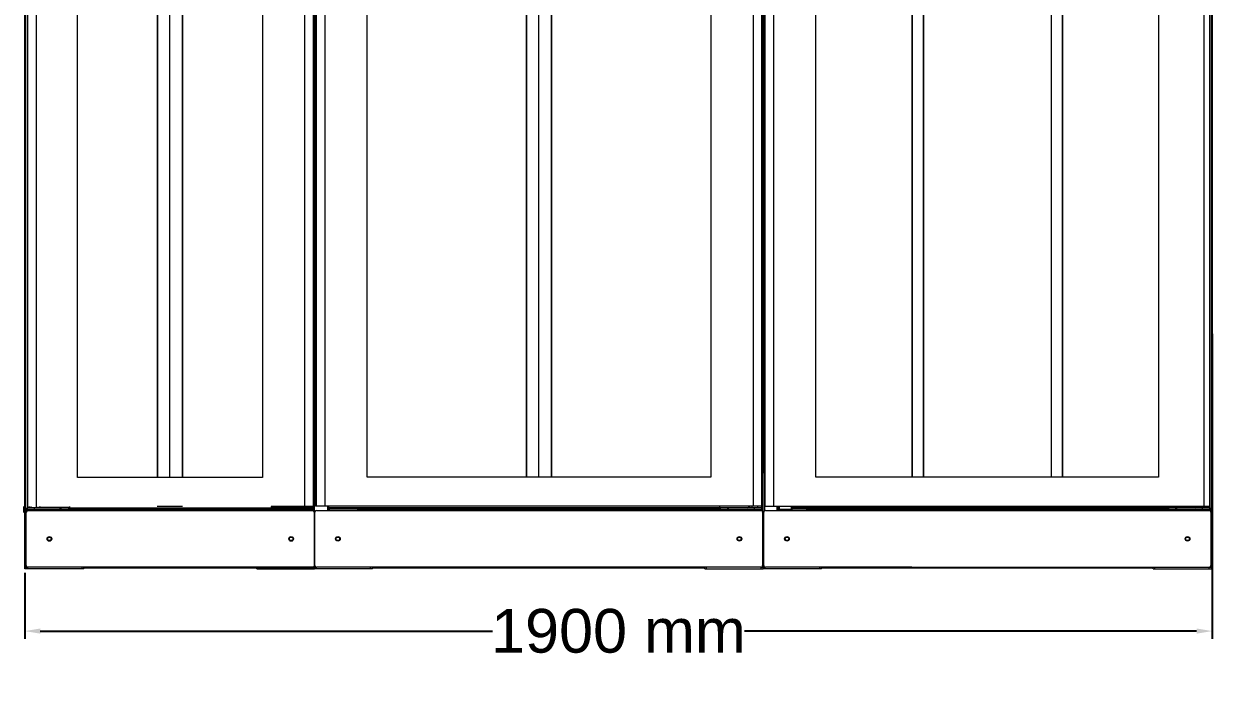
# Model space of a CAD drawing. Header units: millimetres. Extents: x 0 to 190, y -20 to 195.
# Drawn here: x -0.1 to 190, y -20.4 to 87.3 of the extents above; entities that cross this region are included whole.
import ezdxf

# ---------------------------------------------------------------- set-up
doc = ezdxf.new("R2010")
doc.units = ezdxf.units.MM
doc.styles.get("Standard").update_dxf_attribs({"font": 'arial.ttf'})
doc.dimstyles.new('ISO-25', dxfattribs={"dimtxt": 2.5, "dimasz": 2.5, "dimexe": 1.25, "dimexo": 0.625, "dimtad": 1, "dimtxsty": 'Standard', "dimcen": 2.5, "dimadec": 0, "dimazin": 0, "dimtfac": 1, "dimtmove": 0, "dimatfit": 3, "dimfxl": 1, "dimarcsym": 0})

# ---------------------------------------------------------------- blocks, each defined once
blk = doc.blocks.new('*D3')
at = {"color": 0, "lineweight": -2, "transparency": 16777216}
for p, q in [((190, 37.64), (190, -11.2)), ((0, -0.62), (0, -11.2)), ((2.5, -9.95), (74.84, -9.95)), ((187.5, -9.95), (115.16, -9.95))]:
    blk.add_line(p, q, dxfattribs=at)
at = {"color": 0, "transparency": 16777216}
for points in [[(2.5, -9.53), (2.5, -10.36), (0, -9.95)], [(187.5, -9.53), (187.5, -10.36), (190, -9.95)]]:
    blk.add_solid(points, dxfattribs=at)
at = {"layer": 'Defpoints', "color": 0, "transparency": 16777216}
for p in [(190, 38.26), (0, 0), (0, -9.95)]:
    blk.add_point(p, dxfattribs=at)
at = {"color": 0, "transparency": 16777216, "insert": (95, -9.95), "char_height": 7, "attachment_point": 5}
blk.add_mtext('1900 mm', dxfattribs=at)

msp = doc.modelspace()

# ---------------------------------------------------------------- linework, layer by layer
at = {"color": 0, "linetype": 'ByBlock', "lineweight": 13}
for p, q in [((0, 194.073), (0, 38.262)), ((0, 194.073), (0, 38.262)), ((0, 194.073), (0, 38.262)), ((0, 38.262), (0, 194.073)), ((0, 38.262), (0, 194.073)), ((0, 38.262), (0, 194.073)), ((0, 194.047), (0, 38.262)), ((0.13, 193.973), (0.13, 38.262)), ((0.436, 194.047), (0.436, 38.262)), ((1.826, 194.047), (1.826, 38.262)), ((21.209, 194.047), (21.209, 38.262)), ((21.264, 194.047), (21.264, 38.262)), ((23.225, 38.262), (23.225, 194.186)), ((25.185, 194.047), (25.185, 38.262)), ((25.24, 194.047), (25.24, 38.262)), ((44.77, 194.047), (44.77, 38.262)), ((46.16, 194.047), (46.16, 38.262)), ((46.188, 38.262), (46.188, 194.047)), ((46.392, 38.262), (46.392, 194.443)), ((46.392, 38.262), (46.392, 194.047)), ((46.549, 194.443), (46.549, 38.262)), ((46.624, 194.443), (46.624, 38.262)), ((48.017, 194.443), (48.017, 38.262)), ((80.256, 194.443), (80.256, 38.262)), ((80.311, 194.443), (80.311, 38.262)), ((82.276, 38.262), (82.276, 194.582)), ((84.241, 194.443), (84.241, 38.262)), ((84.296, 194.443), (84.296, 38.262)), ((116.535, 194.443), (116.535, 38.262)), ((117.928, 194.443), (117.928, 38.262)), ((117.956, 38.262), (117.956, 194.443)), ((118.16, 194.443), (118.16, 38.262)), ((118.177, 38.262), (118.177, 194.443)), ((118.382, 194.443), (118.382, 38.262)), ((118.41, 194.443), (118.425, 38.262)), ((119.803, 194.443), (119.803, 38.262)), ((141.922, 194.443), (141.922, 38.262)), ((141.98, 194.443), (141.98, 38.262)), ((165.995, 194.443), (165.995, 38.262)), ((166.053, 194.443), (166.053, 38.262)), ((188.637, 194.443), (188.637, 38.262)), ((189.565, 194.443), (189.565, 38.262)), ((189.872, 38.262), (189.872, 194.369)), ((190.002, 194.443), (190.002, 38.262)), ((190.002, 38.262), (190.002, 194.443)), ((190.002, 193.883), (190.002, 38.262)), ((190.002, 38.262), (190.002, 193.883)), ((8.432, 38.262), (8.416, 189.432)), ((38.033, 189.432), (38.033, 38.262)), ((54.769, 38.262), (54.769, 189.818)), ((109.783, 189.818), (109.799, 38.262)), ((126.554, 38.262), (126.554, 189.818)), ((181.42, 189.818), (181.42, 38.262)), ((143.779, 129.34), (143.779, 38.262)), ((143.803, 129.34), (143.803, 38.262)), ((164.209, 129.34), (164.209, 38.262)), ((164.233, 129.34), (164.233, 38.262)), ((0, 9.656), (0, 38.262)), ((0, 9.656), (0, 38.262)), ((0, 24.728), (0, 38.262)), ((0, 38.262), (0, 9.656)), ((0, 38.262), (0, 9.656)), ((0, 38.262), (0, 24.728)), ((0, 38.262), (0, 24.702)), ((0.13, 38.262), (0.13, 9.656)), ((0.436, 38.262), (0.436, 9.823)), ((1.826, 38.262), (1.826, 9.823)), ((8.435, 14.642), (8.432, 38.262)), ((21.209, 38.262), (21.209, 14.642)), ((21.264, 38.262), (21.264, 14.642)), ((23.225, 14.642), (23.225, 38.262)), ((25.185, 38.262), (25.185, 14.642)), ((25.24, 38.262), (25.24, 14.642)), ((38.033, 38.262), (38.033, 14.642)), ((44.77, 38.262), (44.77, 10.008)), ((46.16, 38.262), (46.16, 9.823)), ((46.188, 9.359), (46.188, 38.262)), ((46.392, 15.324), (46.392, 38.262)), ((46.392, 0.278), (46.392, 38.262)), ((46.549, 38.262), (46.549, 10.03)), ((46.624, 38.262), (46.624, 10.03)), ((48.017, 38.262), (48.017, 10.03)), ((54.769, 14.674), (54.769, 38.262)), ((80.256, 38.262), (80.256, 14.674)), ((80.311, 38.262), (80.311, 14.674)), ((82.276, 14.674), (82.276, 38.262)), ((84.241, 38.262), (84.241, 14.674)), ((84.296, 38.262), (84.296, 14.674)), ((109.799, 38.262), (109.802, 14.674)), ((116.535, 38.262), (116.535, 10.03)), ((117.928, 38.262), (117.928, 10.03)), ((117.956, 9.324), (117.956, 38.262)), ((118.16, 38.262), (118.16, 15.325)), ((118.177, 0.279), (118.177, 38.262)), ((118.382, 38.262), (118.382, 9.343)), ((118.425, 38.262), (118.428, 10.03)), ((119.803, 38.262), (119.803, 10.03)), ((126.554, 14.674), (126.554, 38.262)), ((141.922, 38.262), (141.922, 14.674)), ((141.98, 38.262), (141.98, 14.674)), ((143.779, 38.262), (143.779, 14.674)), ((143.803, 38.262), (143.803, 14.674)), ((164.209, 38.262), (164.209, 14.674)), ((164.233, 38.262), (164.233, 14.674)), ((165.995, 38.262), (165.995, 14.674)), ((166.053, 38.262), (166.053, 14.674)), ((181.42, 38.262), (181.42, 14.674)), ((188.637, 38.262), (188.637, 10.03)), ((189.565, 38.262), (189.565, 9.844)), ((189.872, 9.677), (189.872, 38.262)), ((190.002, 24.693), (190.002, 38.262)), ((190.002, 0.279), (190.002, 38.262)), ((190.002, 38.262), (190.002, 0.279)), ((190.002, 38.262), (190.002, 24.693)), ((38.033, 14.642), (8.435, 14.642)), ((94.399, 14.674), (54.769, 14.674)), ((84.314, 14.674), (80.274, 14.674)), ((82.294, 14.674), (80.274, 14.674)), ((84.314, 14.674), (82.294, 14.674)), ((109.802, 14.674), (94.399, 14.674)), ((141.94, 14.674), (126.554, 14.674)), ((166.072, 14.674), (141.94, 14.674)), ((181.42, 14.674), (166.072, 14.674)), ((-0.148, 9.052), (-0.148, 10.019)), ((0, 9.656), (0.436, 9.656)), ((0, 9.545), (0.111, 9.545)), ((0.074, 0.304), (0.074, 9.571)), ((0.074, 0.278), (0.074, 9.545)), ((0.111, 9.656), (0.111, 9.545)), ((0.111, 9.406), (0.111, 9.545)), ((0.204, 9.545), (0.111, 9.545)), ((0.204, 9.656), (0.204, 0.278)), ((0.408, 9.656), (0.408, 9.332)), ((0.436, 9.545), (0.436, 9.823)), ((0.436, 9.823), (7.154, 9.823)), ((7.154, 9.545), (0.436, 9.545)), ((0.741, 10.008), (0.741, 9.934)), ((1.01, 9.823), (1.01, 10.008)), ((1.548, 9.545), (1.548, 9.823)), ((1.937, 9.823), (1.937, 10.008)), ((2.317, 10.008), (2.317, 9.823)), ((2.317, 9.545), (2.317, 9.359)), ((2.474, 9.823), (2.474, 10.008)), ((7.154, 9.841), (2.474, 9.841)), ((2.521, 9.545), (2.521, 9.359)), ((5.686, 9.545), (5.686, 9.823)), ((5.831, 9.545), (5.831, 9.823)), ((7.021, 9.823), (7.021, 9.545)), ((7.154, 10.008), (7.154, 9.823)), ((7.154, 9.823), (7.154, 9.545)), ((46.188, 9.749), (7.154, 9.749)), ((7.154, 9.359), (7.154, 9.545)), ((46.188, 9.545), (7.154, 9.545)), ((25.24, 10.008), (21.209, 10.008)), ((39.441, 10.008), (39.441, 9.823)), ((46.16, 10.008), (39.441, 10.008)), ((39.441, 9.841), (44.121, 9.841)), ((39.441, 9.823), (46.16, 9.823)), ((39.441, 9.823), (39.441, 9.545)), ((39.441, 9.545), (46.16, 9.545)), ((39.441, 9.359), (39.441, 9.545)), ((39.575, 9.823), (39.575, 9.545)), ((40.765, 9.545), (40.765, 9.823)), ((40.91, 9.545), (40.91, 9.823)), ((44.075, 9.359), (44.075, 9.545)), ((44.121, 9.823), (44.121, 10.008)), ((44.279, 9.823), (44.279, 10.008)), ((44.279, 9.359), (44.279, 9.545)), ((44.659, 9.823), (44.659, 10.008)), ((45.048, 9.545), (45.048, 9.823)), ((45.585, 9.823), (45.585, 10.008)), ((46.16, 9.823), (46.16, 9.545)), ((70.124, 10.03), (46.549, 10.03)), ((48.463, 10.03), (48.463, 9.38)), ((48.667, 9.566), (48.667, 10.03)), ((94.334, 9.77), (48.667, 9.77)), ((48.667, 9.566), (48.667, 9.38)), ((70.124, 9.566), (48.667, 9.566)), ((53.31, 9.38), (53.31, 9.566)), ((53.543, 9.566), (53.543, 9.454)), ((117.928, 10.03), (70.124, 10.03)), ((111.148, 9.566), (70.124, 9.566)), ((84.249, 10.03), (80.209, 10.03)), ((82.229, 10.03), (80.209, 10.03)), ((84.249, 10.03), (82.229, 10.03)), ((111.148, 9.77), (94.334, 9.77)), ((110.916, 9.566), (110.916, 9.454)), ((111.148, 10.03), (111.148, 9.844)), ((111.148, 9.863), (115.838, 9.863)), ((111.148, 9.844), (117.881, 9.844)), ((111.148, 9.844), (111.148, 9.566)), ((111.148, 9.566), (117.881, 9.566)), ((111.148, 9.38), (111.148, 9.566)), ((111.282, 9.844), (111.282, 9.566)), ((112.475, 9.566), (112.475, 9.844)), ((112.62, 9.566), (112.62, 9.844)), ((115.792, 9.38), (115.792, 9.566)), ((115.838, 9.844), (115.838, 10.03)), ((115.996, 9.844), (115.996, 10.03)), ((115.996, 9.38), (115.996, 9.566)), ((116.377, 9.844), (116.377, 10.03)), ((116.767, 9.566), (116.767, 9.844)), ((117.306, 9.844), (117.306, 10.03)), ((117.881, 9.844), (117.881, 9.566)), ((118.428, 10.03), (141.94, 10.03)), ((120.314, 10.03), (120.314, 9.38)), ((120.518, 10.03), (120.518, 9.566)), ((120.518, 10.03), (120.518, 9.38)), ((120.518, 9.566), (122.84, 9.566)), ((120.722, 10.03), (120.722, 9.566)), ((122.635, 10.03), (122.635, 9.566)), ((122.84, 9.566), (122.84, 10.03)), ((166.072, 9.77), (122.84, 9.77)), ((141.94, 9.566), (122.84, 9.566)), ((125.161, 9.38), (125.161, 9.566)), ((125.394, 9.566), (125.394, 9.454)), ((141.94, 10.03), (166.072, 10.03)), ((182.851, 9.566), (141.94, 9.566)), ((166.072, 10.03), (189.565, 10.03)), ((182.851, 9.77), (166.072, 9.77)), ((182.618, 9.566), (182.618, 9.454)), ((182.851, 10.03), (182.851, 9.844)), ((182.851, 9.863), (187.541, 9.863)), ((182.851, 9.844), (189.584, 9.844)), ((182.851, 9.844), (182.851, 9.566)), ((182.851, 9.566), (189.584, 9.566)), ((182.851, 9.38), (182.851, 9.566)), ((182.984, 9.844), (182.984, 9.566)), ((184.177, 9.566), (184.177, 9.844)), ((184.322, 9.566), (184.322, 9.844)), ((187.494, 9.38), (187.494, 9.566)), ((187.541, 9.844), (187.541, 10.03)), ((187.699, 9.844), (187.699, 10.03)), ((187.699, 9.38), (187.699, 9.566)), ((188.079, 9.844), (188.079, 10.03)), ((188.469, 9.566), (188.469, 9.844)), ((189.008, 9.844), (189.008, 10.03)), ((189.277, 9.956), (189.277, 10.03)), ((189.584, 9.844), (189.584, 9.566)), ((190.002, 9.677), (189.584, 9.677)), ((189.612, 9.352), (189.612, 9.677)), ((189.816, 0.279), (189.816, 9.677)), ((189.816, 9.566), (189.909, 9.566)), ((189.909, 9.566), (189.909, 9.677)), ((189.909, 9.566), (190.002, 9.566)), ((189.909, 9.426), (189.909, 9.566)), ((189.946, 0.279), (189.946, 9.566)), ((0, 9.293), (0.074, 9.293)), ((0, 9.267), (0.074, 9.267)), ((0.046, 0.582), (0.046, 9.107)), ((0.046, 0.556), (0.046, 9.081)), ((0.074, 9.406), (0.111, 9.406)), ((0.25, 0.556), (0.25, 9.081)), ((0.528, 9.359), (46.188, 9.359)), ((2.555, 9.452), (2.521, 9.452)), ((46.188, 9.452), (7.154, 9.452)), ((39.441, 9.359), (46.067, 9.359)), ((44.075, 9.452), (44.04, 9.452)), ((46.345, 9.081), (46.345, 0.556)), ((46.67, 9.38), (90.856, 9.38)), ((48.702, 9.473), (48.667, 9.473)), ((53.31, 9.454), (73.603, 9.454)), ((72.488, 9.454), (72.488, 9.38)), ((73.603, 9.454), (73.603, 9.38)), ((73.603, 9.454), (111.148, 9.454)), ((90.856, 9.454), (90.856, 9.38)), ((90.856, 9.38), (117.789, 9.38)), ((91.97, 9.454), (91.97, 9.38)), ((115.792, 9.473), (115.757, 9.473)), ((118.067, 9.101), (118.067, 0.557)), ((118.243, 0.557), (118.243, 9.101)), ((118.521, 9.38), (141.94, 9.38)), ((120.552, 9.473), (120.518, 9.473)), ((125.161, 9.454), (141.94, 9.454)), ((141.497, 9.454), (141.497, 9.38)), ((141.497, 9.454), (141.94, 9.454)), ((141.497, 9.38), (166.072, 9.38)), ((141.94, 9.454), (166.515, 9.454)), ((166.072, 9.454), (182.851, 9.454)), ((166.072, 9.38), (189.491, 9.38)), ((166.072, 9.38), (166.515, 9.38)), ((166.515, 9.454), (166.515, 9.38)), ((187.494, 9.473), (187.46, 9.473)), ((189.77, 9.101), (189.77, 0.557)), ((189.909, 9.426), (189.946, 9.426)), ((0.204, 5.694), (0.097, 5.755)), ((0.097, 3.882), (0.097, 5.755)), ((0.204, 3.944), (0.097, 3.882)), ((0, 0.582), (0.074, 0.582)), ((0, 0.556), (0.074, 0.556)), ((0, 0.304), (0.074, 0.304)), ((0, 0.278), (0.074, 0.278)), ((0, 0.278), (0.528, 0.278)), ((9.471, 0), (0, 0)), ((0.204, 0), (0.204, 0.278)), ((0.408, 0.306), (0.408, 0.278)), ((0.41, 0.278), (0.528, 0.278)), ((0.482, 0), (0.482, 0.278)), ((46.392, 0.278), (0.528, 0.278)), ((9.193, 0), (9.193, 0.278)), ((9.471, 0), (9.471, 0.278)), ((9.471, 0.185), (46.392, 0.185)), ((37.125, 0), (37.125, 0.278)), ((46.067, 0.278), (37.125, 0.278)), ((37.125, 0), (46.392, 0)), ((37.403, 0), (37.403, 0.278)), ((46.067, 0.278), (46.392, 0.278)), ((46.067, 0.278), (46.186, 0.278)), ((46.114, 0), (46.114, 0.278)), ((46.188, 0.278), (46.188, 0.306)), ((55.632, 0), (46.345, 0)), ((46.392, 0.279), (46.717, 0.279)), ((46.392, 0.278), (46.392, 0)), ((46.392, 0), (46.392, 0.278)), ((46.596, 0.307), (46.596, 0.279)), ((46.598, 0.279), (46.717, 0.279)), ((46.67, 0), (46.67, 0.279)), ((70.124, 0.279), (46.67, 0.279)), ((55.354, 0), (55.354, 0.279)), ((55.632, 0), (55.632, 0.279)), ((55.632, 0.186), (94.334, 0.186)), ((117.789, 0.279), (70.124, 0.279)), ((94.334, 0.186), (108.827, 0.186)), ((108.827, 0), (108.827, 0.279)), ((108.827, 0), (118.177, 0)), ((109.105, 0), (109.105, 0.279)), ((117.789, 0.279), (118.177, 0.279)), ((117.789, 0.279), (117.907, 0.279)), ((117.835, 0), (117.835, 0.279)), ((117.909, 0.279), (117.909, 0.307)), ((118.177, 0.279), (118.521, 0.279)), ((118.177, 0), (118.177, 0.279)), ((127.483, 0), (118.177, 0)), ((118.4, 0.307), (118.4, 0.279)), ((118.403, 0.279), (118.521, 0.279)), ((118.475, 0), (118.475, 0.279)), ((141.94, 0.279), (118.521, 0.279)), ((127.205, 0), (127.205, 0.279)), ((127.483, 0), (127.483, 0.279)), ((127.483, 0.186), (141.94, 0.186)), ((141.94, 0.186), (180.529, 0.186)), ((180.529, 0), (180.529, 0.279)), ((180.529, 0), (189.816, 0)), ((180.807, 0), (180.807, 0.279)), ((189.491, 0.279), (190.002, 0.279)), ((189.491, 0.279), (189.609, 0.279)), ((189.537, 0), (189.537, 0.279)), ((189.612, 0.279), (189.612, 0.307)), ((189.816, 0.279), (189.816, 0))]:
    msp.add_line(p, q, dxfattribs=at)
at = {"color": 0, "lineweight": 13}
for p, q in [((0, 38.262), (0, 194.073)), ((0, 0), (0, 38.262))]:
    msp.add_line(p, q, dxfattribs=at)
at = {"lineweight": 13}
for p, q in [((141.94, 0.279), (189.491, 0.279)), ((189.816, 0), (190.002, 0))]:
    msp.add_line(p, q, dxfattribs=at)
at = {"color": 0, "linetype": 'ByBlock', "lineweight": 13}
for centre, radius in [((3.957, 4.819), 0.371), ((3.957, 4.819), 0.297), ((3.957, 4.819), 0.278), ((42.639, 4.819), 0.371), ((42.639, 4.819), 0.297), ((42.639, 4.819), 0.278), ((50.106, 4.829), 0.371), ((50.106, 4.829), 0.297), ((50.106, 4.829), 0.279), ((114.352, 4.829), 0.371), ((114.352, 4.829), 0.297), ((114.352, 4.829), 0.279), ((121.957, 4.829), 0.371), ((121.957, 4.829), 0.297), ((121.957, 4.829), 0.279), ((186.055, 4.829), 0.371), ((186.055, 4.829), 0.297), ((186.055, 4.829), 0.279)]:
    msp.add_circle(centre, radius, dxfattribs=at)
for centre, radius, start, end in [((0.463, 9.934), 0.278, 336.39486, 0), ((2.724, 9.341), 0.204, 90, 174.60176), ((43.871, 9.341), 0.204, 5.39824, 90), ((48.871, 9.361), 0.204, 90, 174.60176), ((48.843, 9.584), 0.13, 188.23552, 214.10136), ((115.588, 9.361), 0.204, 5.39824, 84.73245), ((115.615, 9.584), 0.13, 325.89864, 351.76448), ((120.722, 9.361), 0.204, 95.26755, 174.60176), ((120.694, 9.584), 0.13, 188.23552, 214.10136), ((187.29, 9.361), 0.204, 5.39824, 90), ((187.318, 9.584), 0.13, 325.89864, 351.76448), ((189.556, 9.956), 0.279, 180, 203.60514), ((0.111, 9.545), 0.139, 270, 312.00436), ((0.528, 9.081), 0.278, 90, 180), ((46.067, 9.081), 0.278, 0, 90), ((46.717, 9.101), 0.279, 90, 180), ((117.789, 9.101), 0.279, 0, 90), ((118.521, 9.101), 0.279, 90, 180), ((189.491, 9.101), 0.279, 0, 90), ((189.909, 9.566), 0.139, 227.99564, 270), ((0.12, 5.796), 0.0463, 180, 240), ((0.12, 3.842), 0.0463, 120, 180), ((0.528, 0.556), 0.278, 180, 270), ((46.067, 0.556), 0.278, 270, 0), ((46.717, 0.557), 0.279, 180, 270), ((117.789, 0.557), 0.279, 270, 0), ((118.521, 0.557), 0.279, 180, 270), ((189.491, 0.557), 0.279, 270, 0)]:
    msp.add_arc(centre, radius, start, end, dxfattribs=at)

# ---------------------------------------------------------------- dimensions: what is measured, and where the dimension line sits
dim = msp.add_linear_dim(base=(0, -9.945), p1=(190.002, 38.262), p2=(0, 0), text='1900 mm', dimstyle='ISO-25', override={"dimtxt": 7, "dimtad": 0})
dim.commit()
dim.dimension.update_dxf_attribs({"geometry": '*D3', "text_midpoint": (95.001, -9.945)})

doc.saveas('drawing.dxf')
